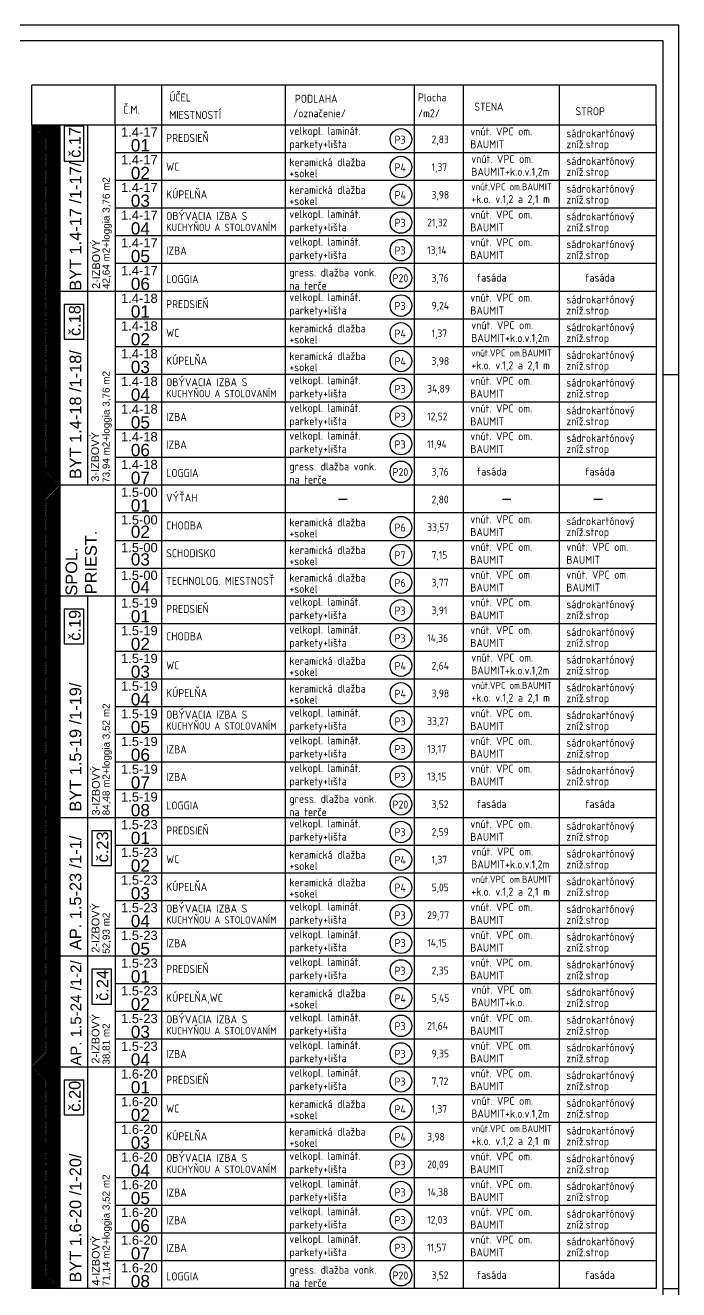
# Model space of a CAD drawing. Extents: x 4511820 to 5180432, y -1526536 to -944957.
# Drawn here: x 5169823 to 5180432, y -1302724 to -1282185 of the extents above; entities that cross this region are included whole.
import ezdxf

# ---------------------------------------------------------------- set-up
doc = ezdxf.new("R2010")
doc.units = 0
doc.header["$MEASUREMENT"] = 0
for name, color, linetype in [('MÚRY', 1, 'CONTINUOUS'), ('TENKÁ', 7, 'CONTINUOUS'), ('ŠRAFY', 82, 'CONTINUOUS')]:
    doc.layers.add(name, color=color, linetype=linetype)
doc.styles.add('ARIAL', font='arial.ttf')
doc.styles.add('Style-Arial', font='arial.ttf')
doc.styles.add('STYLE1', font='isocp.shx')
pattern_1 = [(45, (0, -3229.06), (-13.25825215, 13.25825215), [])]

msp = doc.modelspace()

# ---------------------------------------------------------------- hatches: boundary and pattern name
at = {"layer": 'ŠRAFY'}
h = msp.add_hatch(dxfattribs=at)
h.set_pattern_fill('ANSI31', color=11, scale=150)
h.set_pattern_definition(pattern_1)
h.paths.add_polyline_path([(5170382, -1289656.784), (5170382, -1283806.784), (5169932, -1283806.784), (5169932, -1289656.784)])
h.paths.add_polyline_path([(5170026.769, -1287779.839), (5170026.769, -1286312.458), (5170318.379, -1286312.458), (5170318.379, -1287779.839)], flags=24)
h = msp.add_hatch(dxfattribs=at)
h.set_pattern_fill('ANSI31', color=47, scale=150)
h.set_pattern_definition(pattern_1)
h.paths.add_polyline_path([(5170382, -1299106.784), (5170382, -1289656.784), (5169932, -1289656.784), (5169932, -1299106.784)])
h.paths.add_polyline_path([(5170026.769, -1295415.339), (5170026.769, -1293945.755), (5170318.379, -1293945.755), (5170318.379, -1295415.339)], flags=24)
h = msp.add_hatch(dxfattribs=at)
h.set_pattern_fill('ANSI31', color=63, scale=150)
h.set_pattern_definition(pattern_1)
h.paths.add_polyline_path([(5169932, -1299106.784), (5169932, -1302706.784), (5170382, -1302706.784), (5170382, -1299106.784)])
h.paths.add_polyline_path([(5170026.769, -1301746.114), (5170026.769, -1300278.085), (5170318.379, -1300278.085), (5170318.379, -1301746.114)], flags=24)

# ---------------------------------------------------------------- linework, layer by layer
at = {"layer": 'MÚRY', "ltscale": 0.25}
for p, q in [((5180064.714, -1283156.784), (5169932, -1283156.784)), ((5169932, -1283806.784), (5169932, -1283156.784)), ((5171282, -1283806.784), (5171282, -1283156.784)), ((5180064.714, -1283806.784), (5180064.714, -1283156.784)), ((5180064.714, -1283806.784), (5169932, -1283806.784)), ((5180064.714, -1286506.784), (5170382, -1286506.784)), ((5180064.714, -1289656.784), (5169932, -1289656.784)), ((5180064.714, -1291456.784), (5170382, -1291456.784)), ((5180064.714, -1295056.784), (5170382, -1295056.784)), ((5180064.714, -1297306.784), (5170382, -1297306.784)), ((5180064.714, -1299106.784), (5169932, -1299106.784)), ((5180064.714, -1302706.784), (5169932, -1302706.784))]:
    msp.add_line(p, q, dxfattribs=at)
at = {"layer": 'TENKÁ', "color": 7}
for p, q in [((5180432, -1282184.765), (5091141, -1282184.765)), ((5180432, -1317556.784), (5180432, -1282184.765)), ((5180182, -1282434.765), (5091391, -1282434.765)), ((5180182, -1317306.784), (5180182, -1282434.765))]:
    msp.add_line(p, q, dxfattribs=at)
at = {"layer": 'TENKÁ', "linetype": 'Continuous'}
for p, q in [((5172032, -1283156.784), (5172032, -1302706.784)), ((5180064.714, -1290106.784), (5171282, -1290106.784)), ((5180064.714, -1290556.784), (5171282, -1290556.784)), ((5180064.714, -1291006.784), (5171282, -1291006.784))]:
    msp.add_line(p, q, dxfattribs=at)
at = {"layer": 'TENKÁ', "ltscale": 0.25}
for p, q in [((5174041.88, -1283156.784), (5174041.88, -1302706.784)), ((5176135.188, -1283156.784), (5176135.188, -1302706.784)), ((5176940.393, -1302706.784), (5176940.393, -1283156.784)), ((5178499.225, -1302706.784), (5178499.225, -1283156.784)), ((5169932, -1283806.784), (5169932, -1302706.784)), ((5170382, -1283806.784), (5170382, -1302706.784)), ((5170832, -1283806.784), (5170832, -1289656.784)), ((5171282, -1283806.784), (5171282, -1302706.784)), ((5180064.714, -1283806.784), (5180064.714, -1302706.784)), ((5179429.174, -1284256.784), (5171282, -1284256.784)), ((5180064.714, -1284256.784), (5171282, -1284256.784)), ((5179429.174, -1284706.784), (5171282, -1284706.784)), ((5180064.714, -1284706.784), (5171282, -1284706.784)), ((5179429.174, -1285156.784), (5171282, -1285156.784)), ((5180064.714, -1285156.784), (5171282, -1285156.784)), ((5179429.174, -1285606.784), (5171282, -1285606.784)), ((5180064.714, -1285606.784), (5171282, -1285606.784)), ((5180064.714, -1286056.784), (5171282, -1286056.784)), ((5179429.174, -1286956.784), (5171282, -1286956.784)), ((5180064.714, -1286956.784), (5171282, -1286956.784)), ((5179429.174, -1287406.784), (5171282, -1287406.784)), ((5180064.714, -1287406.784), (5171282, -1287406.784)), ((5179429.174, -1287856.784), (5171282, -1287856.784)), ((5180064.714, -1287856.784), (5171282, -1287856.784)), ((5180182, -1287856.784), (5180432, -1287856.784)), ((5179429.174, -1288306.784), (5171282, -1288306.784)), ((5180064.714, -1288306.784), (5171282, -1288306.784)), ((5180064.714, -1288756.784), (5171282, -1288756.784)), ((5180064.714, -1289206.784), (5171282, -1289206.784)), ((5170832, -1291456.784), (5170832, -1302706.784)), ((5179429.174, -1291906.784), (5171282, -1291906.784)), ((5180064.714, -1291906.784), (5171282, -1291906.784)), ((5179429.174, -1292356.784), (5171282, -1292356.784)), ((5180064.714, -1292356.784), (5171282, -1292356.784)), ((5179429.174, -1292806.784), (5171282, -1292806.784)), ((5180064.714, -1292806.784), (5171282, -1292806.784)), ((5179429.174, -1293256.784), (5171282, -1293256.784)), ((5180064.714, -1293256.784), (5171282, -1293256.784)), ((5180064.714, -1293706.784), (5171282, -1293706.784)), ((5180064.714, -1294156.784), (5171282, -1294156.784)), ((5180064.714, -1294606.784), (5171282, -1294606.784)), ((5179429.174, -1295506.784), (5171282, -1295506.784)), ((5180064.714, -1295506.784), (5171282, -1295506.784)), ((5179429.174, -1295956.784), (5171282, -1295956.784)), ((5180064.714, -1295956.784), (5171282, -1295956.784)), ((5179429.174, -1296406.784), (5171282, -1296406.784)), ((5180064.714, -1296406.784), (5171282, -1296406.784)), ((5179429.174, -1296856.784), (5171282, -1296856.784)), ((5180064.714, -1296856.784), (5171282, -1296856.784)), ((5180064.714, -1297756.784), (5171282, -1297756.784)), ((5180064.714, -1298206.784), (5171282, -1298206.784)), ((5180064.714, -1298656.784), (5171282, -1298656.784)), ((5179429.174, -1299556.784), (5171282, -1299556.784)), ((5180064.714, -1299556.784), (5171282, -1299556.784)), ((5179429.174, -1300006.784), (5171282, -1300006.784)), ((5180064.714, -1300006.784), (5171282, -1300006.784)), ((5179429.174, -1300456.784), (5171282, -1300456.784)), ((5180064.714, -1300456.784), (5171282, -1300456.784)), ((5179429.174, -1300906.784), (5171282, -1300906.784)), ((5180064.714, -1300906.784), (5171282, -1300906.784)), ((5180064.714, -1301356.784), (5171282, -1301356.784)), ((5180064.714, -1301806.784), (5171282, -1301806.784)), ((5180064.714, -1302256.784), (5171282, -1302256.784)), ((5180182, -1302706.784), (5180432, -1302706.784))]:
    msp.add_line(p, q, dxfattribs=at)
at = {"layer": 'TENKÁ'}
for p, q in [((5174909.714, -1289881.868), (5175047.214, -1289881.868)), ((5177568.714, -1289881.868), (5177706.214, -1289881.868)), ((5179055.714, -1289881.868), (5179193.214, -1289881.868))]:
    msp.add_line(p, q, dxfattribs=at)
for points in [[(5170771.214, -1283825.176), (5170455.214, -1283825.176), (5170455.214, -1284389.676), (5170771.214, -1284389.676)], [(5170771.214, -1286719.368), (5170455.214, -1286719.368), (5170455.214, -1287283.868), (5170771.214, -1287283.868)], [(5170771.214, -1291669.368), (5170455.214, -1291669.368), (5170455.214, -1292233.868), (5170771.214, -1292233.868)], [(5171221.214, -1295269.368), (5170905.214, -1295269.368), (5170905.214, -1295833.868), (5171221.214, -1295833.868)], [(5171221.214, -1297519.368), (5170905.214, -1297519.368), (5170905.214, -1298083.868), (5171221.214, -1298083.868)], [(5170771.214, -1299319.368), (5170455.214, -1299319.368), (5170455.214, -1299883.868), (5170771.214, -1299883.868)]]:
    msp.add_lwpolyline(points, close=True, dxfattribs=at)
at = {"layer": 'TENKÁ', "ltscale": 0.25}
for centre in [(5175921.714, -1284038.059), (5175921.714, -1284488.059), (5175921.714, -1284938.059), (5175921.714, -1285388.059), (5175921.714, -1285838.059), (5175921.714, -1286288.059), (5175921.714, -1286738.059), (5175921.714, -1287188.059), (5175921.714, -1287638.059), (5175921.714, -1288088.059), (5175921.714, -1288538.059), (5175921.714, -1288988.059), (5175921.714, -1289438.059), (5175921.714, -1290338.059), (5175921.714, -1290788.059), (5175921.714, -1291238.059), (5175921.714, -1291688.059), (5175921.714, -1292138.059), (5175921.714, -1292588.059), (5175921.714, -1293038.059), (5175921.714, -1293488.059), (5175921.714, -1293938.059), (5175921.714, -1294388.059), (5175921.714, -1294838.059), (5175921.714, -1295288.059), (5175921.714, -1295738.059), (5175921.714, -1296188.059), (5175921.714, -1296638.059), (5175921.714, -1297088.059), (5175921.714, -1297538.059), (5175921.714, -1297988.059), (5175921.714, -1298438.059), (5175921.714, -1298888.059), (5175921.714, -1299338.059), (5175921.714, -1299788.059), (5175921.714, -1300238.059), (5175921.714, -1300688.059), (5175921.714, -1301138.059), (5175921.714, -1301588.059), (5175921.714, -1302038.059), (5175921.714, -1302488.059)]:
    msp.add_circle(centre, 175, dxfattribs=at)

# ---------------------------------------------------------------- texts
at = {"layer": 'TENKÁ', "linetype": 'Continuous', "style": 'STYLE1'}
for s, height, p in [('ÚČEL ', 130, (5172161.135, -1283423.004)), ('Plocha', 130, (5176198.09, -1283422.17)), ('Č.M.', 130, (5171411.135, -1283620.566)), ('PODLAHA', 130, (5174200.452, -1283443.023)), ('STENA', 130, (5177113.395, -1283572.315)), ('MIESTNOSTÍ', 130, (5172161.135, -1283706.463)), ('/označenie/', 130, (5174170.958, -1283679.384)), ('/m2/', 130, (5176198.09, -1283679.384)), ('STROP', 130, (5178757.338, -1283646.43)), ('PREDSIEŇ', 130, (5172110.377, -1284079.659)), ('WC', 130, (5172110.377, -1284545.938)), ('KÚPELŇA', 130, (5172110.377, -1284997.009)), ('OBÝVACIA IZBA S ', 130, (5172110.377, -1285347.736)), ('KUCHYŇOU A STOLOVANÍM', 118, (5172110.377, -1285526.736)), ('IZBA', 130, (5172110.377, -1285911.373)), ('LOGGIA', 130, (5172110.377, -1286372.736)), ('PREDSIEŇ', 130, (5172110.377, -1286779.659)), ('WC', 130, (5172110.377, -1287245.938)), ('KÚPELŇA', 130, (5172110.377, -1287697.009)), ('OBÝVACIA IZBA S ', 130, (5172110.377, -1288047.736)), ('KUCHYŇOU A STOLOVANÍM', 118, (5172110.377, -1288226.736)), ('IZBA', 130, (5172110.377, -1288611.373)), ('IZBA', 130, (5172110.377, -1289061.373)), ('LOGGIA', 130, (5172110.377, -1289522.736)), ('VÝŤAH', 130, (5172110.377, -1289924.982)), ('CHODBA', 130, (5172110.377, -1290374.982)), ('keramická dlažba', 130, (5174110.45, -1290324.192)), ('+sokel', 130, (5174110.45, -1290504.674)), ('SCHODISKO', 130, (5172110.377, -1290824.982)), ('keramická dlažba', 130, (5174110.45, -1290774.192)), ('+sokel', 130, (5174110.45, -1290954.674)), ('TECHNOLOG. MIESTNOSŤ', 130, (5172110.377, -1291274.982)), ('keramická dlažba', 130, (5174110.45, -1291224.192)), ('+sokel', 130, (5174110.45, -1291404.674)), ('PREDSIEŇ', 130, (5172110.377, -1291729.659)), ('CHODBA', 130, (5172110.377, -1292174.982)), ('WC', 130, (5172110.377, -1292645.938)), ('KÚPELŇA', 130, (5172110.377, -1293097.009)), ('OBÝVACIA IZBA S ', 130, (5172110.377, -1293447.736)), ('KUCHYŇOU A STOLOVANÍM', 118, (5172110.377, -1293626.736)), ('IZBA', 130, (5172110.377, -1294011.373)), ('IZBA', 130, (5172110.377, -1294461.373)), ('LOGGIA', 130, (5172110.377, -1294922.736)), ('PREDSIEŇ', 130, (5172110.377, -1295329.659)), ('WC', 130, (5172110.377, -1295795.938)), ('KÚPELŇA', 130, (5172110.377, -1296247.009)), ('OBÝVACIA IZBA S ', 130, (5172110.377, -1296597.736)), ('KUCHYŇOU A STOLOVANÍM', 118, (5172110.377, -1296776.736)), ('IZBA', 130, (5172110.377, -1297161.373)), ('PREDSIEŇ', 130, (5172110.377, -1297579.659)), ('KÚPELŇA,WC', 130, (5172110.377, -1298047.009)), ('OBÝVACIA IZBA S ', 130, (5172110.377, -1298397.736)), ('KUCHYŇOU A STOLOVANÍM', 118, (5172110.377, -1298576.736)), ('IZBA', 130, (5172110.377, -1298961.373)), ('PREDSIEŇ', 130, (5172110.377, -1299379.659)), ('WC', 130, (5172110.377, -1299845.938)), ('KÚPELŇA', 130, (5172110.377, -1300297.009)), ('OBÝVACIA IZBA S ', 130, (5172110.377, -1300647.736)), ('KUCHYŇOU A STOLOVANÍM', 118, (5172110.377, -1300826.736)), ('IZBA', 130, (5172110.377, -1301211.373)), ('IZBA', 130, (5172110.377, -1301661.373)), ('IZBA', 130, (5172110.377, -1302111.373)), ('LOGGIA', 130, (5172110.377, -1302572.736))]:
    msp.add_text(s, height=height, dxfattribs=at).set_placement(p)
at = {"layer": 'TENKÁ', "ltscale": 0.25, "style": 'Style-Arial'}
for s, height, p in [('č.17', 190, (5170721.32, -1284338.202)), ('BYT 1.4-17 /1-17/', 190, (5170732.353, -1286496.659)), ('42,64 m2+loggia 3,76 m2', 115, (5171192.43, -1286468.213)), ('2-IZBOVÝ ', 126.36, (5171035.43, -1286467.713)), ('VCHOD č.4', 190, (5170267.639, -1287733.505)), ('č.18', 190, (5170721.32, -1287232.393)), ('BYT 1.4-18 /1-18/', 190, (5170732.353, -1289557.159)), ('73,94 m2+loggia 3,76 m2', 115, (5171192.43, -1289618.213)), ('3-IZBOVÝ ', 126.36, (5171020.93, -1289598.213)), ('PRIEST.', 190, (5170983.323, -1291426.858)), ('SPOL.', 190, (5170667.375, -1291449.075)), ('č.19', 190, (5170721.32, -1292182.393)), ('BYT 1.5-19 /1-19/', 190, (5170732.353, -1294957.159)), ('84,48 m2+loggia 3,52 m2', 115, (5171192.43, -1295018.213)), ('VCHOD č.5', 190, (5170267.639, -1295369.005)), ('3-IZBOVÝ ', 126.36, (5171032.43, -1295019.713)), ('AP. 1.5-23 /1-1/', 190, (5170732.353, -1297207.159)), ('č.23', 190, (5171171.32, -1295782.393)), ('2-IZBOVÝ ', 126.36, (5171026.43, -1297250.213)), ('52,93 m2', 115, (5171192.43, -1297268.213)), ('AP. 1.5-24 /1-2/', 175, (5170732.353, -1299086.159)), ('č.24', 190, (5171171.32, -1298032.393)), ('2-IZBOVÝ ', 126.36, (5171026.43, -1299050.213)), ('38,81 m2', 115, (5171192.43, -1299068.213)), ('č.20', 190, (5170721.32, -1299832.393)), ('VCHOD č.6', 190, (5170267.639, -1301699.78)), ('BYT 1.6-20 /1-20/', 190, (5170732.353, -1302607.159)), ('71,14 m2+loggia 3,52 m2', 115, (5171192.43, -1302668.213)), ('4-IZBOVÝ ', 126.36, (5171030.43, -1302655.713))]:
    msp.add_text(s, height=height, rotation=90, dxfattribs=at).set_placement(p)
at = {"layer": 'TENKÁ', "lineweight": 40, "ltscale": 0.25, "style": 'ARIAL'}
for s, height, p in [('1.4-17', 150, (5171378.769, -1283994.054)), ('01', 200, (5171536.311, -1284234.554)), ('1.4-17', 150, (5171378.769, -1284444.054)), ('02', 200, (5171536.311, -1284684.554)), ('1.4-17', 150, (5171378.769, -1284894.054)), ('03', 200, (5171536.311, -1285134.554)), ('1.4-17', 150, (5171378.769, -1285344.054)), ('04', 200, (5171536.311, -1285584.554)), ('1.4-17', 150, (5171378.769, -1285794.054)), ('05', 200, (5171536.311, -1286034.554)), ('1.4-17', 150, (5171378.769, -1286244.054)), ('06', 200, (5171536.311, -1286484.554)), ('1.4-18', 150, (5171378.769, -1286694.054)), ('01', 200, (5171536.311, -1286934.554)), ('1.4-18', 150, (5171378.769, -1287144.054)), ('02', 200, (5171536.311, -1287384.554)), ('1.4-18', 150, (5171378.769, -1287594.054)), ('03', 200, (5171536.311, -1287834.554)), ('1.4-18', 150, (5171378.769, -1288044.054)), ('04', 200, (5171536.311, -1288284.554)), ('1.4-18', 150, (5171378.769, -1288494.054)), ('05', 200, (5171536.311, -1288734.554)), ('1.4-18', 150, (5171378.769, -1288944.054)), ('06', 200, (5171536.311, -1289184.554)), ('1.4-18', 150, (5171378.769, -1289394.054)), ('07', 200, (5171536.311, -1289634.554)), ('1.5-00', 150, (5171378.769, -1289844.054)), ('01', 200, (5171536.311, -1290084.554)), ('1.5-00', 150, (5171378.769, -1290294.054)), ('02', 200, (5171536.311, -1290511.054)), ('1.5-00', 150, (5171378.769, -1290744.054)), ('03', 200, (5171536.311, -1290961.054)), ('1.5-00', 150, (5171378.769, -1291194.054)), ('04', 200, (5171536.311, -1291411.054)), ('1.5-19', 150, (5171378.769, -1291644.054)), ('01', 200, (5171536.311, -1291884.554)), ('1.5-19', 150, (5171378.769, -1292094.054)), ('02', 200, (5171536.311, -1292334.554)), ('1.5-19', 150, (5171378.769, -1292544.054)), ('03', 200, (5171536.311, -1292784.554)), ('1.5-19', 150, (5171378.769, -1292994.054)), ('04', 200, (5171536.311, -1293234.554)), ('1.5-19', 150, (5171378.769, -1293444.054)), ('05', 200, (5171536.311, -1293684.554)), ('1.5-19', 150, (5171378.769, -1293894.054)), ('06', 200, (5171536.311, -1294134.554)), ('1.5-19', 150, (5171378.769, -1294344.054)), ('07', 200, (5171536.311, -1294584.554)), ('1.5-19', 150, (5171378.769, -1294794.054)), ('08', 200, (5171536.311, -1295034.554)), ('1.5-23', 150, (5171378.769, -1295244.054)), ('01', 200, (5171536.311, -1295484.554)), ('1.5-23', 150, (5171378.769, -1295694.054)), ('02', 200, (5171536.311, -1295934.554)), ('1.5-23', 150, (5171378.769, -1296144.054)), ('03', 200, (5171536.311, -1296384.554)), ('1.5-23', 150, (5171378.769, -1296594.054)), ('04', 200, (5171536.311, -1296834.554)), ('1.5-23', 150, (5171378.769, -1297044.054)), ('05', 200, (5171536.311, -1297284.554)), ('1.5-23', 150, (5171378.769, -1297494.054)), ('01', 200, (5171536.311, -1297734.554)), ('1.5-23', 150, (5171378.769, -1297944.054)), ('02', 200, (5171536.311, -1298184.554)), ('1.5-23', 150, (5171378.769, -1298394.054)), ('03', 200, (5171536.311, -1298634.554)), ('1.5-23', 150, (5171378.769, -1298844.054)), ('04', 200, (5171536.311, -1299084.554)), ('1.6-20', 150, (5171378.769, -1299294.054)), ('01', 200, (5171536.311, -1299534.554)), ('1.6-20', 150, (5171378.769, -1299744.054)), ('02', 200, (5171536.311, -1299984.554)), ('1.6-20', 150, (5171378.769, -1300194.054)), ('03', 200, (5171536.311, -1300434.554)), ('1.6-20', 150, (5171378.769, -1300644.054)), ('04', 200, (5171536.311, -1300884.554)), ('1.6-20', 150, (5171378.769, -1301094.054)), ('05', 200, (5171536.311, -1301334.554)), ('1.6-20', 150, (5171378.769, -1301544.054)), ('06', 200, (5171536.311, -1301784.554)), ('1.6-20', 150, (5171378.769, -1301994.054)), ('07', 200, (5171536.311, -1302234.554)), ('1.6-20', 150, (5171378.769, -1302444.054)), ('08', 200, (5171536.311, -1302684.554))]:
    msp.add_text(s, height=height, dxfattribs=at).set_placement(p)
at = {"layer": 'TENKÁ', "ltscale": 0.25, "style": 'STYLE1'}
for s, height, p in [('velkopl. laminát.', 130, (5174110.45, -1283965.659)), ('vnút. VPC om.', 130, (5177049.107, -1283974.569)), ('sádrokartónový', 130, (5178607.939, -1284004.447)), ('parkety+lišta', 130, (5174110.45, -1284179.316)), ('P3', 130, (5175818.95, -1284108.316)), (' 2,83', 125, (5176348.607, -1284101.069)), ('BAUMIT', 130, (5177049.107, -1284182.677)), ('zníž.strop', 130, (5178607.939, -1284181.156)), ('vnút. VPC om.', 130, (5177064.141, -1284421.506)), ('sádrokartónový', 130, (5178607.939, -1284454.447)), ('+sokel', 130, (5174110.45, -1284654.674)), ('keramická dlažba', 130, (5174110.45, -1284474.192)), ('P4', 130, (5175818.95, -1284558.316)), (' 1,37', 125, (5176348.607, -1284551.069)), ('BAUMIT+k.o.v.1,2m', 130, (5177064.141, -1284629.614)), ('zníž.strop', 130, (5178607.939, -1284631.156)), ('vnút.VPC om.BAUMIT', 115, (5177064.141, -1284865.198)), ('keramická dlažba', 130, (5174110.45, -1284924.192)), ('P4', 130, (5175818.95, -1285008.316)), (' 3,98', 125, (5176348.607, -1285001.069)), ('+k.o. v.1,2 a 2,1 m', 130, (5177064.141, -1285073.307)), ('sádrokartónový', 130, (5178607.939, -1284904.447)), ('zníž.strop', 130, (5178607.939, -1285081.156)), ('+sokel', 130, (5174110.45, -1285104.674)), ('velkopl. laminát.', 130, (5174110.45, -1285315.659)), ('P3', 130, (5175818.95, -1285458.316)), ('21,32', 125, (5176348.607, -1285451.069)), ('vnút. VPC om.', 130, (5177049.107, -1285324.569)), ('sádrokartónový', 130, (5178607.939, -1285354.447)), ('parkety+lišta', 130, (5174110.45, -1285529.316)), ('BAUMIT', 130, (5177049.107, -1285532.677)), ('zníž.strop', 130, (5178607.939, -1285531.156)), ('velkopl. laminát.', 130, (5174110.45, -1285765.659)), ('vnút. VPC om.', 130, (5177049.107, -1285774.569)), ('sádrokartónový', 130, (5178607.939, -1285804.447)), ('parkety+lišta', 130, (5174110.45, -1285979.316)), ('P3', 130, (5175818.95, -1285908.316)), ('13,14', 125, (5176348.607, -1285901.069)), ('BAUMIT', 130, (5177049.107, -1285982.677)), ('zníž.strop', 130, (5178607.939, -1285981.156)), ('gress. dlažba vonk.', 130, (5174110.45, -1286265.659)), ('na terče', 130, (5174110.45, -1286479.316)), ('P20', 130, (5175785.95, -1286358.316)), (' 3,76', 125, (5176348.607, -1286351.069)), ('fasáda', 130, (5177149.107, -1286348.833)), ('fasáda', 130, (5178907.939, -1286348.833)), ('velkopl. laminát.', 130, (5174110.45, -1286665.659)), ('vnút. VPC om.', 130, (5177049.107, -1286674.569)), ('sádrokartónový', 130, (5178607.939, -1286704.447)), ('parkety+lišta', 130, (5174110.45, -1286879.316)), ('P3', 130, (5175818.95, -1286808.316)), (' 9,24', 125, (5176348.607, -1286801.069)), ('BAUMIT', 130, (5177049.107, -1286882.677)), ('zníž.strop', 130, (5178607.939, -1286881.156)), ('vnút. VPC om.', 130, (5177064.141, -1287121.506)), ('keramická dlažba', 130, (5174110.45, -1287174.192)), ('P4', 130, (5175818.95, -1287258.316)), (' 1,37', 125, (5176348.607, -1287251.069)), ('BAUMIT+k.o.v.1,2m', 130, (5177064.141, -1287329.614)), ('sádrokartónový', 130, (5178607.939, -1287154.447)), ('zníž.strop', 130, (5178607.939, -1287331.156)), ('+sokel', 130, (5174110.45, -1287354.674)), ('keramická dlažba', 130, (5174110.45, -1287624.192)), ('P4', 130, (5175818.95, -1287708.316)), (' 3,98', 125, (5176348.607, -1287701.069)), ('vnút.VPC om.BAUMIT', 115, (5177064.141, -1287565.198)), ('sádrokartónový', 130, (5178607.939, -1287604.447)), ('+sokel', 130, (5174110.45, -1287804.674)), ('+k.o. v.1,2 a 2,1 m', 130, (5177064.141, -1287773.307)), ('zníž.strop', 130, (5178607.939, -1287781.156)), ('velkopl. laminát.', 130, (5174110.45, -1288015.659)), ('P3', 130, (5175818.95, -1288158.316)), ('34,89', 125, (5176348.607, -1288151.069)), ('vnút. VPC om.', 130, (5177049.107, -1288024.569)), ('sádrokartónový', 130, (5178607.939, -1288054.447)), ('parkety+lišta', 130, (5174110.45, -1288229.316)), ('BAUMIT', 130, (5177049.107, -1288232.677)), ('zníž.strop', 130, (5178607.939, -1288231.156)), ('velkopl. laminát.', 130, (5174110.45, -1288465.659)), ('vnút. VPC om.', 130, (5177049.107, -1288474.569)), ('sádrokartónový', 130, (5178607.939, -1288504.447)), ('parkety+lišta', 130, (5174110.45, -1288679.316)), ('P3', 130, (5175818.95, -1288608.316)), ('12,52', 125, (5176348.607, -1288601.069)), ('BAUMIT', 130, (5177049.107, -1288682.677)), ('zníž.strop', 130, (5178607.939, -1288681.156)), ('velkopl. laminát.', 130, (5174110.45, -1288915.659)), ('vnút. VPC om.', 130, (5177049.107, -1288924.569)), ('sádrokartónový', 130, (5178607.939, -1288954.447)), ('parkety+lišta', 130, (5174110.45, -1289129.316)), ('P3', 130, (5175818.95, -1289058.316)), ('11,94', 125, (5176348.607, -1289051.069)), ('BAUMIT', 130, (5177049.107, -1289132.677)), ('zníž.strop', 130, (5178607.939, -1289131.156)), ('gress. dlažba vonk.', 130, (5174110.45, -1289415.659)), ('P20', 130, (5175785.95, -1289508.316)), (' 3,76', 125, (5176348.607, -1289501.069)), ('fasáda', 130, (5177149.107, -1289498.833)), ('fasáda', 130, (5178907.939, -1289498.833)), ('na terče', 130, (5174110.45, -1289629.316)), (' 2,80', 125, (5176348.607, -1289951.069)), ('P6', 130, (5175818.95, -1290408.316)), ('33,57', 125, (5176348.607, -1290401.069)), ('vnút. VPC om.', 130, (5177049.107, -1290274.569)), ('sádrokartónový', 130, (5178607.939, -1290304.447)), ('BAUMIT', 130, (5177049.107, -1290482.677)), ('zníž.strop', 130, (5178607.939, -1290481.156)), ('vnút. VPC om.', 130, (5177049.107, -1290724.569)), ('vnút. VPC om.', 130, (5178607.939, -1290724.569)), ('P7', 130, (5175818.95, -1290858.316)), (' 7,15', 125, (5176348.607, -1290851.069)), ('BAUMIT', 130, (5177049.107, -1290932.677)), ('BAUMIT', 130, (5178607.939, -1290932.677)), ('vnút. VPC om.', 130, (5177049.107, -1291174.569)), ('vnút. VPC om.', 130, (5178607.939, -1291174.569)), ('P6', 130, (5175818.95, -1291308.316)), (' 3,77', 125, (5176348.607, -1291301.069)), ('BAUMIT', 130, (5177049.107, -1291382.677)), ('BAUMIT', 130, (5178607.939, -1291382.677)), ('velkopl. laminát.', 130, (5174110.45, -1291615.659)), ('vnút. VPC om.', 130, (5177049.107, -1291624.569)), ('sádrokartónový', 130, (5178607.939, -1291654.447)), ('parkety+lišta', 130, (5174110.45, -1291829.316)), ('P3', 130, (5175818.95, -1291758.316)), (' 3,91', 125, (5176348.607, -1291751.069)), ('BAUMIT', 130, (5177049.107, -1291832.677)), ('zníž.strop', 130, (5178607.939, -1291831.156)), ('velkopl. laminát.', 130, (5174110.45, -1292065.659)), ('P3', 130, (5175818.95, -1292208.316)), ('14,36', 125, (5176348.607, -1292201.069)), ('vnút. VPC om.', 130, (5177049.107, -1292074.569)), ('sádrokartónový', 130, (5178607.939, -1292104.447)), ('parkety+lišta', 130, (5174110.45, -1292279.316)), ('BAUMIT', 130, (5177049.107, -1292282.677)), ('zníž.strop', 130, (5178607.939, -1292281.156)), ('keramická dlažba', 130, (5174110.45, -1292574.192)), ('P4', 130, (5175818.95, -1292658.316)), (' 2,64', 125, (5176348.607, -1292651.069)), ('vnút. VPC om.', 130, (5177064.141, -1292521.506)), ('sádrokartónový', 130, (5178607.939, -1292554.447)), ('+sokel', 130, (5174110.45, -1292754.674)), ('BAUMIT+k.o.v.1,2m', 130, (5177064.141, -1292729.614)), ('zníž.strop', 130, (5178607.939, -1292731.156)), ('keramická dlažba', 130, (5174110.45, -1293024.192)), ('vnút.VPC om.BAUMIT', 115, (5177064.141, -1292965.198)), ('sádrokartónový', 130, (5178607.939, -1293004.447)), ('+sokel', 130, (5174110.45, -1293204.674)), ('P4', 130, (5175818.95, -1293108.316)), (' 3,98', 125, (5176348.607, -1293101.069)), ('+k.o. v.1,2 a 2,1 m', 130, (5177064.141, -1293173.307)), ('zníž.strop', 130, (5178607.939, -1293181.156)), ('velkopl. laminát.', 130, (5174110.45, -1293415.659)), ('vnút. VPC om.', 130, (5177049.107, -1293424.569)), ('sádrokartónový', 130, (5178607.939, -1293454.447)), ('parkety+lišta', 130, (5174110.45, -1293629.316)), ('P3', 130, (5175818.95, -1293558.316)), ('33,27', 125, (5176348.607, -1293551.069)), ('BAUMIT', 130, (5177049.107, -1293632.677)), ('zníž.strop', 130, (5178607.939, -1293631.156)), ('velkopl. laminát.', 130, (5174110.45, -1293865.659)), ('vnút. VPC om.', 130, (5177049.107, -1293874.569)), ('sádrokartónový', 130, (5178607.939, -1293904.447)), ('parkety+lišta', 130, (5174110.45, -1294079.316)), ('P3', 130, (5175818.95, -1294008.316)), ('13,17', 125, (5176348.607, -1294001.069)), ('BAUMIT', 130, (5177049.107, -1294082.677)), ('zníž.strop', 130, (5178607.939, -1294081.156)), ('velkopl. laminát.', 130, (5174110.45, -1294315.659)), ('vnút. VPC om.', 130, (5177049.107, -1294324.569)), ('parkety+lišta', 130, (5174110.45, -1294529.316)), ('P3', 130, (5175818.95, -1294458.316)), ('13,15', 125, (5176348.607, -1294451.069)), ('sádrokartónový', 130, (5178607.939, -1294354.447)), ('zníž.strop', 130, (5178607.939, -1294531.156)), ('BAUMIT', 130, (5177049.107, -1294532.677)), ('gress. dlažba vonk.', 130, (5174110.45, -1294815.659)), ('P20', 130, (5175785.95, -1294908.316)), (' 3,52', 125, (5176348.607, -1294901.069)), ('fasáda', 130, (5177149.107, -1294898.833)), ('fasáda', 130, (5178907.939, -1294898.833)), ('na terče', 130, (5174110.45, -1295029.316)), ('velkopl. laminát.', 130, (5174110.45, -1295215.659)), ('vnút. VPC om.', 130, (5177049.107, -1295224.569)), ('sádrokartónový', 130, (5178607.939, -1295254.447)), ('parkety+lišta', 130, (5174110.45, -1295429.316)), ('P3', 130, (5175818.95, -1295358.316)), (' 2,59', 125, (5176348.607, -1295351.069)), ('BAUMIT', 130, (5177049.107, -1295432.677)), ('zníž.strop', 130, (5178607.939, -1295431.156)), ('keramická dlažba', 130, (5174110.45, -1295724.192)), ('vnút. VPC om.', 130, (5177064.141, -1295671.506)), ('sádrokartónový', 130, (5178607.939, -1295704.447)), ('+sokel', 130, (5174110.45, -1295904.674)), ('P4', 130, (5175818.95, -1295808.316)), (' 1,37', 125, (5176348.607, -1295801.069)), ('BAUMIT+k.o.v.1,2m', 130, (5177064.141, -1295879.614)), ('zníž.strop', 130, (5178607.939, -1295881.156)), ('keramická dlažba', 130, (5174110.45, -1296174.192)), ('vnút.VPC om.BAUMIT', 115, (5177064.141, -1296115.198)), ('sádrokartónový', 130, (5178607.939, -1296154.447)), ('+sokel', 130, (5174110.45, -1296354.674)), ('P4', 130, (5175818.95, -1296258.316)), (' 5,05', 125, (5176348.607, -1296251.069)), ('+k.o. v.1,2 a 2,1 m', 130, (5177064.141, -1296323.307)), ('zníž.strop', 130, (5178607.939, -1296331.156)), ('velkopl. laminát.', 130, (5174110.45, -1296565.659)), ('vnút. VPC om.', 130, (5177049.107, -1296574.569)), ('parkety+lišta', 130, (5174110.45, -1296779.316)), ('P3', 130, (5175818.95, -1296708.316)), ('29,77', 125, (5176348.607, -1296701.069)), ('BAUMIT', 130, (5177049.107, -1296782.677)), ('sádrokartónový', 130, (5178607.939, -1296604.447)), ('zníž.strop', 130, (5178607.939, -1296781.156)), ('velkopl. laminát.', 130, (5174110.45, -1297015.659)), ('P3', 130, (5175818.95, -1297158.316)), ('14,15', 125, (5176348.607, -1297151.069)), ('vnút. VPC om.', 130, (5177049.107, -1297024.569)), ('sádrokartónový', 130, (5178607.939, -1297054.447)), ('parkety+lišta', 130, (5174110.45, -1297229.316)), ('BAUMIT', 130, (5177049.107, -1297232.677)), ('zníž.strop', 130, (5178607.939, -1297231.156)), ('velkopl. laminát.', 130, (5174110.45, -1297465.659)), ('P3', 130, (5175818.95, -1297608.316)), (' 2,35', 125, (5176348.607, -1297601.069)), ('vnút. VPC om.', 130, (5177049.107, -1297474.569)), ('sádrokartónový', 130, (5178607.939, -1297504.447)), ('parkety+lišta', 130, (5174110.45, -1297679.316)), ('BAUMIT', 130, (5177049.107, -1297682.677)), ('zníž.strop', 130, (5178607.939, -1297681.156)), ('keramická dlažba', 130, (5174110.45, -1297974.192)), ('vnút. VPC om.', 130, (5177064.141, -1297915.198)), ('sádrokartónový', 130, (5178607.939, -1297954.447)), ('+sokel', 130, (5174110.45, -1298154.674)), ('P4', 130, (5175818.95, -1298058.316)), (' 5,45', 125, (5176348.607, -1298051.069)), ('BAUMIT+k.o.', 130, (5177064.141, -1298123.307)), ('zníž.strop', 130, (5178607.939, -1298131.156)), ('velkopl. laminát.', 130, (5174110.45, -1298365.659)), ('vnút. VPC om.', 130, (5177049.107, -1298374.569)), ('sádrokartónový', 130, (5178607.939, -1298404.447)), ('parkety+lišta', 130, (5174110.45, -1298579.316)), ('P3', 130, (5175818.95, -1298508.316)), ('21,64', 125, (5176348.607, -1298501.069)), ('BAUMIT', 130, (5177049.107, -1298582.677)), ('zníž.strop', 130, (5178607.939, -1298581.156)), ('velkopl. laminát.', 130, (5174110.45, -1298815.659)), ('vnút. VPC om.', 130, (5177049.107, -1298824.569)), ('parkety+lišta', 130, (5174110.45, -1299029.316)), ('P3', 130, (5175818.95, -1298958.316)), (' 9,35', 125, (5176348.607, -1298951.069)), ('BAUMIT', 130, (5177049.107, -1299032.677)), ('sádrokartónový', 130, (5178607.939, -1298854.447)), ('zníž.strop', 130, (5178607.939, -1299031.156)), ('velkopl. laminát.', 130, (5174110.45, -1299265.659)), ('P3', 130, (5175818.95, -1299408.316)), (' 7,72', 125, (5176348.607, -1299401.069)), ('vnút. VPC om.', 130, (5177049.107, -1299274.569)), ('sádrokartónový', 130, (5178607.939, -1299304.447)), ('parkety+lišta', 130, (5174110.45, -1299479.316)), ('BAUMIT', 130, (5177049.107, -1299482.677)), ('zníž.strop', 130, (5178607.939, -1299481.156)), ('keramická dlažba', 130, (5174110.45, -1299774.192)), ('P4', 130, (5175818.95, -1299858.316)), (' 1,37', 125, (5176348.607, -1299851.069)), ('vnút. VPC om.', 130, (5177064.141, -1299721.506)), ('sádrokartónový', 130, (5178607.939, -1299754.447)), ('+sokel', 130, (5174110.45, -1299954.674)), ('BAUMIT+k.o.v.1,2m', 130, (5177064.141, -1299929.614)), ('zníž.strop', 130, (5178607.939, -1299931.156)), ('keramická dlažba', 130, (5174110.45, -1300224.192)), ('vnút.VPC om.BAUMIT', 115, (5177064.141, -1300165.198)), ('sádrokartónový', 130, (5178607.939, -1300204.447)), ('+sokel', 130, (5174110.45, -1300404.674)), ('P4', 130, (5175818.95, -1300308.316)), ('3,98', 125, (5176348.607, -1300301.069)), ('+k.o. v.1,2 a 2,1 m', 130, (5177064.141, -1300373.307)), ('zníž.strop', 130, (5178607.939, -1300381.156)), ('velkopl. laminát.', 130, (5174110.45, -1300615.659)), ('vnút. VPC om.', 130, (5177049.107, -1300624.569)), ('sádrokartónový', 130, (5178607.939, -1300654.447)), ('parkety+lišta', 130, (5174110.45, -1300829.316)), ('P3', 130, (5175818.95, -1300758.316)), ('20,09', 125, (5176348.607, -1300751.069)), ('BAUMIT', 130, (5177049.107, -1300832.677)), ('zníž.strop', 130, (5178607.939, -1300831.156)), ('velkopl. laminát.', 130, (5174110.45, -1301065.659)), ('vnút. VPC om.', 130, (5177049.107, -1301074.569)), ('sádrokartónový', 130, (5178607.939, -1301104.447)), ('parkety+lišta', 130, (5174110.45, -1301279.316)), ('P3', 130, (5175818.95, -1301208.316)), ('14,38', 125, (5176348.607, -1301201.069)), ('BAUMIT', 130, (5177049.107, -1301282.677)), ('zníž.strop', 130, (5178607.939, -1301281.156)), ('velkopl. laminát.', 130, (5174110.45, -1301515.659)), ('P3', 130, (5175818.95, -1301658.316)), ('12,03', 125, (5176348.607, -1301651.069)), ('vnút. VPC om.', 130, (5177049.107, -1301524.569)), ('sádrokartónový', 130, (5178607.939, -1301554.447)), ('parkety+lišta', 130, (5174110.45, -1301729.316)), ('BAUMIT', 130, (5177049.107, -1301732.677)), ('zníž.strop', 130, (5178607.939, -1301731.156)), ('velkopl. laminát.', 130, (5174110.45, -1301965.659)), ('P3', 130, (5175818.95, -1302108.316)), ('11,57', 125, (5176348.607, -1302101.069)), ('vnút. VPC om.', 130, (5177049.107, -1301974.569)), ('sádrokartónový', 130, (5178607.939, -1302004.447)), ('parkety+lišta', 130, (5174110.45, -1302179.316)), ('BAUMIT', 130, (5177049.107, -1302182.677)), ('zníž.strop', 130, (5178607.939, -1302181.156)), ('gress. dlažba vonk.', 130, (5174110.45, -1302465.659)), ('na terče', 130, (5174110.45, -1302679.316)), ('P20', 130, (5175785.95, -1302558.316)), (' 3,52', 125, (5176348.607, -1302551.069)), ('fasáda', 130, (5177149.107, -1302548.833)), ('fasáda', 130, (5178907.939, -1302548.833))]:
    msp.add_text(s, height=height, dxfattribs=at).set_placement(p)

doc.saveas('drawing.dxf')
